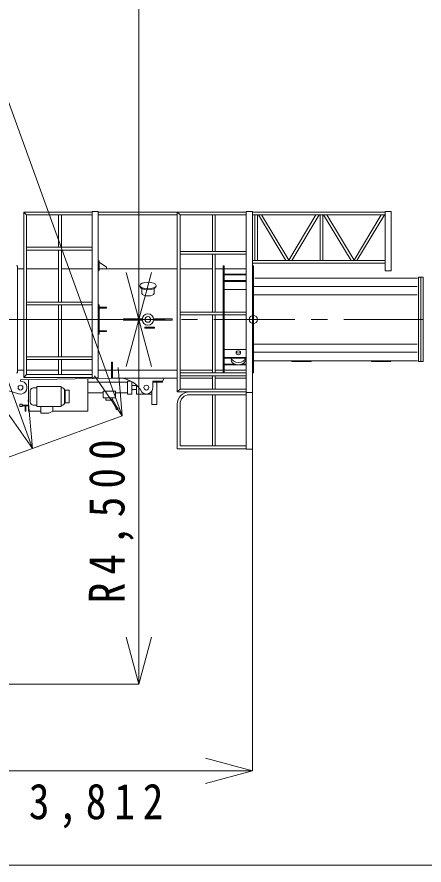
# Model space of a CAD drawing. Units: millimetres at full size, sheet at 1:200; details may follow other scales. Extents: x -40580 to 40245, y -408708 to 391292.
# Drawn here: x -11144 to -6127, y -17096 to -6636 of the extents above; entities that cross this region are included whole.
import ezdxf

# ---------------------------------------------------------------- set-up
doc = ezdxf.new("R2010")
doc.units = ezdxf.units.MM
doc.header["$LTSCALE"] = 200
doc.header["$PDMODE"] = 32
doc.header["$PDSIZE"] = 100
doc.linetypes.add('CHAIN1', pattern=[8, 5, -1, 1, -1])
doc.linetypes.add('CHAIN2', pattern=[12, 9, -1, 1, -1])
doc.layers.add('1-0', color=7, linetype='Continuous', lineweight=9)
doc.layers.add('1-3', color=4, linetype='Continuous', lineweight=15)
doc.styles.add('ＭＳ ゴシック', font='')
doc.styles.get('ＭＳ ゴシック').set_extended_font_data('MS Gothic')

msp = doc.modelspace()

# ---------------------------------------------------------------- linework, layer by layer
at = {"layer": '1-0'}
for p, q in [((-10217.3, -9043.2), (-11059.3, -9043.2)), ((-10631.3, -9477.2), (-10631.3, -9077.2)), ((-10597.3, -9477.2), (-10597.3, -9077.2)), ((-10217.3, -9037.2), (-10142.3, -9037.2)), ((-10217.3, -11087.2), (-10217.3, -9037.2)), ((-10142.3, -11087.2), (-10142.3, -9037.2)), ((-10142.3, -9043.2), (-8317.3, -9043.2)), ((-10142.3, -9077.2), (-9168.3, -9077.2)), ((-9134.3, -9077.2), (-9168.3, -9043.2)), ((-9168.3, -11261.2), (-9168.3, -9043.2)), ((-9134.3, -9077.2), (-8317.3, -9077.2)), ((-9134.3, -11227.2), (-9134.3, -9077.2)), ((-8734.3, -9527.2), (-8734.3, -9077.2)), ((-8700.3, -9527.2), (-8700.3, -9077.2)), ((-8317.3, -9037.2), (-8242.3, -9037.2)), ((-8317.3, -10137.2), (-8317.3, -9037.2)), ((-8242.3, -9037.2), (-8242.3, -11967.2)), ((-8242.3, -9043.2), (-6605.3, -9043.2)), ((-8242.3, -9077.2), (-6605.3, -9077.2)), ((-8212.3, -9077.2), (-8212.3, -9639.2)), ((-8178.3, -9077.2), (-8178.3, -9639.2)), ((-7830.4, -9639.2), (-8168.1, -9077.2)), ((-7793.5, -9634.5), (-8128.5, -9077.2)), ((-7793.5, -9634.5), (-7458.6, -9077.2)), ((-7756.7, -9639.2), (-7419, -9077.2)), ((-7408.8, -9639.2), (-7408.8, -9077.2)), ((-7374.8, -9639.2), (-7374.8, -9077.2)), ((-7026.9, -9639.2), (-7364.6, -9077.2)), ((-6990, -9634.5), (-7325, -9077.2)), ((-6990, -9634.5), (-6655.1, -9077.2)), ((-6953.2, -9639.2), (-6615.5, -9077.2)), ((-6605.3, -9037.2), (-6605.3, -9767.2)), ((-6605.3, -9037.2), (-6530.3, -9037.2)), ((-6530.3, -9037.2), (-6530.3, -9767.2)), ((-10217.3, -9477.2), (-11025.3, -9477.2)), ((-10217.3, -9511.2), (-11025.3, -9511.2)), ((-10631.3, -10152.4), (-10631.3, -9511.2)), ((-10597.3, -10152.4), (-10597.3, -9511.2)), ((-9134.3, -9527.2), (-8317.3, -9527.2)), ((-9018.3, -9561.2), (-9134.3, -9561.2)), ((-9018.3, -9561.2), (-8317.3, -9561.2)), ((-8734.3, -10277.2), (-8734.3, -9561.2)), ((-8700.3, -10277.2), (-8700.3, -9561.2)), ((-8592.3, -9527.2), (-8604.3, -9527.2)), ((-11150.3, -9707.2), (-11138.3, -9707.2)), ((-11138.3, -11027.2), (-11138.3, -9707.2)), ((-10142.3, -9762.2), (-10142.3, -9642.2)), ((-10130.3, -9642.2), (-10142.3, -9642.2)), ((-10130.3, -9762.2), (-10130.3, -9642.2)), ((-8604.3, -9707.2), (-8604.3, -11027.2)), ((-8604.3, -9707.2), (-8592.3, -9707.2)), ((-8604.3, -10277.2), (-8604.3, -9707.2)), ((-8592.3, -11027.2), (-8592.3, -9707.2)), ((-8592.3, -9707.2), (-8592.3, -10277.2)), ((-8242.3, -9639.2), (-6605.3, -9639.2)), ((-8242.3, -9673.2), (-6605.3, -9673.2)), ((-8242.3, -11027.2), (-8242.3, -9707.2)), ((-8242.3, -9707.2), (-8230.3, -9707.2)), ((-8230.3, -9707.2), (-8230.3, -11027.2)), ((-8230.3, -11027.2), (-8230.3, -9707.2)), ((-11059.3, -9742.2), (-11138.3, -9742.2)), ((-10631.3, -9742.2), (-11025.3, -9742.2)), ((-10217.3, -9742.2), (-10597.3, -9742.2)), ((-9168.3, -9742.2), (-10142.3, -9742.2)), ((-10130.3, -9762.2), (-10142.3, -9762.2)), ((-8734.3, -9742.2), (-9134.3, -9742.2)), ((-8604.3, -9742.2), (-8700.3, -9742.2)), ((-8317.3, -9742.2), (-8592.3, -9742.2)), ((-8592.3, -9808.2), (-8317.3, -9808.2)), ((-8592.3, -9817.2), (-8317.3, -9817.2)), ((-6605.3, -9767.2), (-6530.3, -9767.2)), ((-8592.3, -9888.2), (-8317.3, -9888.2)), ((-8592.3, -9897.2), (-8317.3, -9897.2)), ((-8213.9, -9859.2), (-6208.7, -9859.2)), ((-6195.9, -9847.2), (-6195.9, -10887.2)), ((-6195.9, -9847.2), (-6166, -9847.2)), ((-6166, -10887.2), (-6166, -9847.2)), ((-6166, -9847.2), (-6136, -9847.2)), ((-6136, -10887.2), (-6136, -9847.2)), ((-9630.3, -9960.7), (-9630.3, -9947.2)), ((-9605.3, -10048.5), (-9605.3, -9987.2)), ((-9455.3, -10048.5), (-9455.3, -9987.2)), ((-9430.3, -9960.7), (-9430.3, -9947.2)), ((-8592.3, -9997.2), (-8317.3, -9997.2)), ((-8225.3, -9962.2), (-6211.7, -9962.2)), ((-8317.3, -10137.2), (-8317.3, -11967.2)), ((-8236.7, -10062.2), (-6211.7, -10062.2)), ((-10217.3, -10152.4), (-11025.3, -10152.4)), ((-10217.3, -10186.4), (-11025.3, -10186.4)), ((-10631.3, -10827.2), (-10631.3, -10186.4)), ((-10597.3, -10827.2), (-10597.3, -10186.4)), ((-10142.3, -10187.2), (-10130.3, -10187.2)), ((-10142.3, -10187.2), (-10142.3, -10547.2)), ((-10130.3, -10187.2), (-10130.3, -10547.2)), ((-10130.3, -10217.2), (-10042.3, -10217.2)), ((-10130.3, -10229.2), (-10042.3, -10229.2)), ((-10042.3, -10217.2), (-10042.3, -10229.2)), ((-9134.3, -10277.2), (-8317.3, -10277.2)), ((-9018.3, -10311.2), (-9134.3, -10311.2)), ((-9018.3, -10311.2), (-8317.3, -10311.2)), ((-8734.3, -11027.2), (-8734.3, -10311.2)), ((-8700.3, -11027.2), (-8700.3, -10311.2)), ((-8592.3, -10277.2), (-8604.3, -10277.2)), ((-8604.3, -11027.2), (-8604.3, -10311.2)), ((-8592.3, -10311.2), (-8592.3, -11027.2)), ((-9830.3, -10359.2), (-9830.3, -10375.2)), ((-9830.3, -10359.2), (-9600.3, -10359.2)), ((-9830.3, -10375.2), (-9600.3, -10375.2)), ((-9230.3, -10359.2), (-9460.3, -10359.2)), ((-9230.3, -10375.2), (-9460.3, -10375.2)), ((-9230.3, -10359.2), (-9230.3, -10375.2)), ((-10142.3, -10547.2), (-10130.3, -10547.2)), ((-10130.3, -10505.2), (-10042.3, -10505.2)), ((-10130.3, -10517.2), (-10042.3, -10517.2)), ((-10042.3, -10505.2), (-10042.3, -10517.2)), ((-9570.3, -10461.2), (-9570.3, -10473.2)), ((-9570.3, -10473.2), (-9450.3, -10473.2)), ((-8592.3, -10737.2), (-8317.3, -10737.2)), ((-8441, -10767.2), (-8441, -10787.1)), ((-8390.8, -10767.2), (-8390.8, -10787.4)), ((-8230.6, -10672.2), (-6211.7, -10672.2)), ((-8230.6, -10772.2), (-6211.7, -10772.2)), ((-10217.3, -10827.2), (-11025.3, -10827.2)), ((-10217.3, -10861.2), (-11025.3, -10861.2)), ((-10631.3, -11047.2), (-10631.3, -10861.2)), ((-10597.3, -11047.2), (-10597.3, -10861.2)), ((-8592.3, -10837.2), (-8317.3, -10837.2)), ((-8592.3, -10846.2), (-8317.3, -10846.2)), ((-8227.6, -10875.2), (-6208.7, -10875.2)), ((-7755.7, -10887.2), (-7755.7, -10878.2)), ((-7516.1, -10887.2), (-7516.1, -10878.2)), ((-6775.7, -10887.2), (-6775.7, -10878.2)), ((-6536.2, -10887.2), (-6536.2, -10878.2)), ((-9980.3, -10892.2), (-9980.3, -11092.2)), ((-9968.3, -10892.2), (-9980.3, -10892.2)), ((-9968.3, -10892.2), (-9968.3, -11092.2)), ((-8592.3, -10917.2), (-8465, -10917.2)), ((-8592.3, -10926.2), (-8317.3, -10926.2)), ((-8368.8, -10917.2), (-8317.3, -10917.2)), ((-7755.7, -10887.2), (-7516.1, -10887.2)), ((-6775.7, -10887.2), (-6536.2, -10887.2)), ((-6136, -10887.2), (-6166, -10887.2)), ((-11138.3, -11027.2), (-11150.3, -11027.2)), ((-11059.3, -10992.2), (-11138.3, -10992.2)), ((-11025.3, -11047.2), (-11059.3, -11081.2)), ((-10631.3, -10992.2), (-11025.3, -10992.2)), ((-10217.3, -10992.2), (-10597.3, -10992.2)), ((-10217.3, -11087.2), (-10142.3, -11087.2)), ((-9980.3, -10992.2), (-10142.3, -10992.2)), ((-9168.3, -10992.2), (-9968.3, -10992.2)), ((-8734.3, -10992.2), (-9134.3, -10992.2)), ((-9134.3, -11027.2), (-8317.3, -11027.2)), ((-9018.3, -11061.2), (-9134.3, -11061.2)), ((-9018.3, -11061.2), (-8317.3, -11061.2)), ((-8734.3, -11227.2), (-8734.3, -11061.2)), ((-8604.3, -10992.2), (-8700.3, -10992.2)), ((-8700.3, -11227.2), (-8700.3, -11061.2)), ((-8592.3, -11027.2), (-8604.3, -11027.2)), ((-8317.3, -10992.2), (-8592.3, -10992.2)), ((-8230.3, -11027.2), (-8242.3, -11027.2)), ((-9980.3, -11092.2), (-11100.3, -11112.2)), ((-11100.3, -11127.2), (-11100.3, -11112.2)), ((-11000.3, -11110.4), (-11000.3, -11497.2)), ((-10900.3, -11192.2), (-10900.3, -11442.2)), ((-10270.3, -11097.4), (-10270.3, -11497.2)), ((-9780.3, -11142.2), (-10270.3, -11142.2)), ((-9968.3, -11092.2), (-9980.3, -11092.2)), ((-9968.3, -11092.2), (-9168.3, -11092.2)), ((-9780.3, -11127.2), (-9780.3, -11287.2)), ((-9739.8, -11127.2), (-9780.3, -11127.2)), ((-9730.3, -11132.4), (-9730.3, -11287.2)), ((-9730.3, -11182.2), (-9670.3, -11182.2)), ((-9670.3, -11177.2), (-9670.3, -11287.2)), ((-9470.3, -11127.2), (-9350.3, -11127.2)), ((-9470.3, -11207.2), (-9470.3, -11127.2)), ((-9470.3, -11139.2), (-9350.3, -11139.2)), ((-9420.3, -11417.2), (-9420.3, -11139.2)), ((-9350.3, -11127.2), (-9330.1, -11092.2)), ((-9350.3, -11139.2), (-9350.3, -11127.2)), ((-9134.3, -11092.2), (-8734.3, -11092.2)), ((-8700.3, -11092.2), (-8317.3, -11092.2)), ((-11380.3, -11205.2), (-11123.7, -11283.7)), ((-10980.3, -11247.2), (-10980.3, -11387.2)), ((-10945.3, -11212.2), (-10900.3, -11212.2)), ((-10580.3, -11212.2), (-10600.3, -11212.2)), ((-10560.3, -11232.2), (-10560.3, -11402.2)), ((-10560.3, -11267.2), (-10550.3, -11267.2)), ((-10550.3, -11237.2), (-10550.3, -11397.2)), ((-10550.3, -11237.2), (-10500.3, -11237.2)), ((-10500.3, -11237.2), (-10500.3, -11397.2)), ((-10080.3, -11272.2), (-10270.3, -11272.2)), ((-9930.3, -11252.2), (-9930.3, -11332.2)), ((-9780.3, -11272.2), (-9930.3, -11272.2)), ((-9730.3, -11287.2), (-9780.3, -11287.2)), ((-9730.3, -11232.2), (-9670.3, -11232.2)), ((-9480.3, -11287.2), (-9670.3, -11287.2)), ((-9480.3, -11417.2), (-9480.3, -11245.9)), ((-9134.3, -11227.2), (-9168.3, -11261.2)), ((-9018.3, -11261.2), (-9168.3, -11261.2)), ((-9134.3, -11227.2), (-8317.3, -11227.2)), ((-9018.3, -11261.2), (-8317.3, -11261.2)), ((-9018.3, -11295.2), (-8317.3, -11295.2)), ((-8734.3, -11295.2), (-8734.3, -11927.2)), ((-8700.3, -11295.2), (-8700.3, -11927.2)), ((-8317.3, -11267.2), (-8242.3, -11267.2)), ((-10560.3, -11367.2), (-10550.3, -11367.2)), ((-10550.3, -11397.2), (-10500.3, -11397.2)), ((-9930.3, -11332.2), (-10080.3, -11332.2)), ((-10050.3, -11332.2), (-10050.3, -11362.2)), ((-9970.3, -11362.2), (-10050.3, -11362.2)), ((-9923.3, -11458.6), (-9979, -11362.2)), ((-9970.3, -11332.2), (-9970.3, -11362.2)), ((-9910.3, -11451.1), (-9970.3, -11347.2)), ((-11110.3, -11412.2), (-11110.3, -11442.2)), ((-11110.3, -11442.2), (-11080.3, -11442.2)), ((-11080.3, -11422.2), (-11000.3, -11422.2)), ((-11080.3, -11432.2), (-11000.3, -11432.2)), ((-11045.3, -11497.2), (-11045.3, -11432.2)), ((-11035.3, -11497.2), (-11045.3, -11497.2)), ((-11035.3, -11497.2), (-11035.3, -11432.2)), ((-11000.3, -11497.2), (-10850.3, -11497.2)), ((-10945.3, -11422.2), (-10900.3, -11422.2)), ((-10900.3, -11442.2), (-10600.3, -11442.2)), ((-10850.3, -11522.2), (-10850.3, -11442.2)), ((-10700.3, -11497.2), (-10750.3, -11522.2)), ((-10700.3, -11497.2), (-10700.3, -11442.2)), ((-10700.3, -11497.2), (-10270.3, -11497.2)), ((-10580.3, -11422.2), (-10600.3, -11422.2)), ((-9480.3, -11417.2), (-9420.3, -11417.2)), ((-9168.3, -11411.2), (-9168.3, -11961.2)), ((-9134.3, -11411.2), (-9134.3, -11927.2)), ((-10850.3, -11522.2), (-10750.3, -11522.2)), ((-8317.3, -11961.2), (-9168.3, -11961.2)), ((-8317.3, -11927.2), (-9134.3, -11927.2)), ((-8317.3, -11967.2), (-8242.3, -11967.2))]:
    msp.add_line(p, q, dxfattribs=at)
at = {"layer": '1-0', "color": 2, "linetype": 'CHAIN2', "lineweight": 15}
msp.add_line((-12793.5, -10367.2), (-10280.2, -10367.2), dxfattribs=at)
at = {"layer": '1-0', "color": 2, "linetype": 'CHAIN1', "lineweight": 15}
msp.add_line((-11917.5, -10367.2), (-6132.5, -10367.2), dxfattribs=at)
at = {"layer": '1-0'}
for points in [[(-10217.3, -11081.2), (-11059.3, -11081.2), (-11059.3, -9043.2)], [(-10217.3, -9077.2), (-11025.3, -9077.2), (-11059.3, -9043.2)], [(-10217.3, -11047.2), (-11025.3, -11047.2), (-11025.3, -9077.2)], [(-10042.3, -9742.2), (-10042.3, -9722.2), (-10130.3, -9662.2)], [(-6166, -9847.2), (-6166, -10887.2), (-6195.9, -10887.2)], [(-9570.3, -10461.2), (-9450.3, -10461.2), (-9450.3, -10473.2)], [(-10900.3, -11192.2), (-10600.3, -11192.2), (-10600.3, -11442.2)], [(-9930.3, -11252.2), (-10080.3, -11252.2), (-10080.3, -11332.2)], [(-11110.3, -11412.2), (-11080.3, -11412.2), (-11080.3, -11442.2)]]:
    msp.add_lwpolyline(points, dxfattribs=at)
for centre, radius in [((-9530.3, -10367.2), 70), ((-9530.3, -10367.2), 35), ((-11100.3, -11207.2), 30), ((-9550.3, -11207.2), 30), ((-9910.3, -11466.1), 15)]:
    msp.add_circle(centre, radius, dxfattribs=at)
for centre, radius, start, end in [((-11100.3, -11207.2), 80, 252.98969, 90), ((-9883, -11399.5), 307.7, 26.18532, 87.26366), ((-10945.3, -11247.2), 35, 90, 180), ((-10580.3, -11232.2), 20, 0, 90), ((-9550.3, -11207.2), 80, 225, 0), ((-9018.3, -11411.2), 150, 90, 180), ((-9018.3, -11411.2), 116, 90, 180), ((-10945.3, -11387.2), 35, 180, 270), ((-10580.3, -11402.2), 20, 270, 0)]:
    msp.add_arc(centre, radius, start, end, dxfattribs=at)
for centre, major_axis, ratio in [((-9530.3, -9947.2), (100, 0), 0.4), ((-8415.8, -10767.2), (25, 0), 0.6)]:
    msp.add_ellipse(centre, major_axis=major_axis, ratio=ratio, dxfattribs=at)
for centre, major_axis, ratio, start_param, end_param in [((-9530.3, -9960.7), (100, 0), 0.4, 3.1415927, 6.2831853), ((-9530.3, -10047.2), (75, 0), 0.3999, 3.1842402, 6.2831853), ((-8415.1, -10866.8), (90, 0), 0.6666, 2.8781006, 6.5482662), ((-8415.1, -10836.8), (90, 0), 0.6666, 3.3033496, 6.1345458), ((-8415.8, -10787.2), (25, 0), 0.6, 3.0369019, 6.3447411)]:
    msp.add_ellipse(centre, major_axis=major_axis, ratio=ratio, start_param=start_param, end_param=end_param, dxfattribs=at)
msp.add_point((-8230.3, -10367.2), dxfattribs=at)
at = {"layer": '1-3'}
for p, q in [((-9845.9, -11556), (-23275.6, 25484.6)), ((-9642.1, -10367.2), (-9642.1, 24632.8)), ((-10953.4, -11957.5), (-12350.9, -8103)), ((-9642.1, -10367.2), (-9797.4, -9787.6)), ((-9642.1, -10367.2), (-9486.8, -9787.6)), ((-9642.1, -10367.2), (-16242.3, -10367.2)), ((-9642.1, -10367.2), (-9797.4, -10946.8)), ((-9642.1, -14867.2), (-9642.1, -10367.2)), ((-9642.1, -10367.2), (-9486.8, -10946.8)), ((-9845.9, -11556), (-9897.5, -10958.2)), ((-9845.9, -11556), (-10189.4, -11064.1)), ((-10953.4, -11957.5), (-11004.9, -11359.7)), ((-10953.4, -11957.5), (-11296.9, -11465.6)), ((-9845.9, -11556), (-10953.4, -11957.5)), ((-10953.4, -11957.5), (-12635, -12567.2)), ((-8242.3, -15933.8), (-8242.3, -11967.2)), ((-9642.1, -14867.2), (-9797.4, -14287.6)), ((-9642.1, -14867.2), (-9486.8, -14287.6)), ((-9642.1, -14867.2), (-12046, -14867.2)), ((-8242.3, -15933.8), (-8821.9, -15778.5)), ((-8242.3, -15933.8), (-12054, -15933.8)), ((-8242.3, -15933.8), (-8821.9, -16089.1)), ((5586, -17096.4), (-12054, -17096.4))]:
    msp.add_line(p, q, dxfattribs=at)

# ---------------------------------------------------------------- texts
at = {"layer": '1-3', "color": 7, "insert": (-9705.2, -13868.1), "char_height": 439.9, "attachment_point": 7, "rotation": 90, "style": 'ＭＳ ゴシック'}
msp.add_mtext('\\T1.39;\\W0.85;R4,500', dxfattribs=at)
at = {"layer": '1-3', "color": 7, "insert": (-10998.1, -16644.8), "char_height": 439.9, "attachment_point": 7, "style": 'ＭＳ ゴシック'}
msp.add_mtext('\\T1.38;\\W0.85;3,812', dxfattribs=at)

doc.saveas('drawing.dxf')
